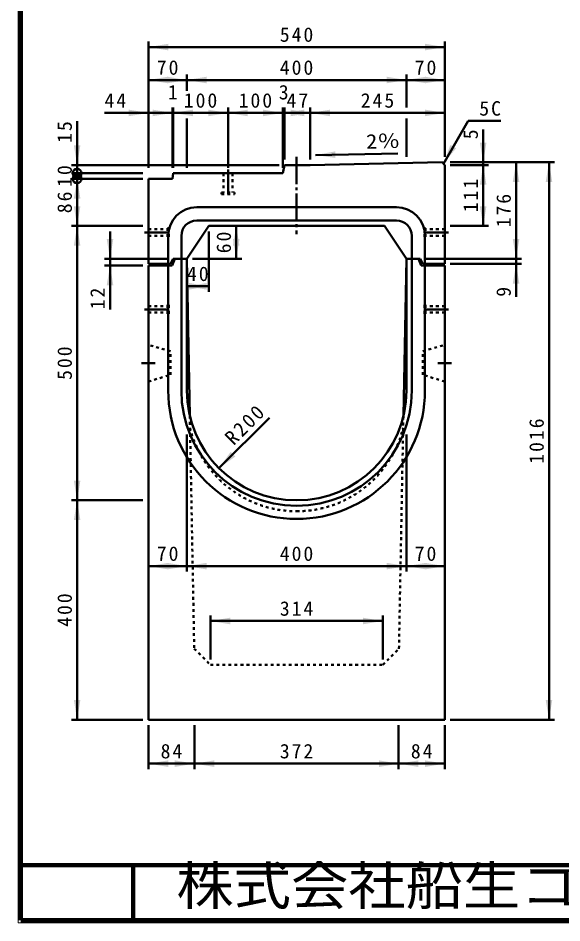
# Model space of a CAD drawing. Units: millimetres, scale not verified. Extents: x 100 to 4105, y 100 to 2870.
# Drawn here: x 100 to 1091, y 100 to 1749 of the extents above; entities that cross this region are included whole.
import ezdxf
from ezdxf.enums import TextEntityAlignment as Align

# ---------------------------------------------------------------- set-up
doc = ezdxf.new("R2010")
doc.units = ezdxf.units.MM
doc.header["$LTSCALE"] = 5
doc.linetypes.add('USER1', pattern=[13.4, 10, -1.2, 1, -1.2])
doc.linetypes.add('USER2', pattern=[2.2, 1, -1.2])
doc.layers.add('V-nasSTD', color=7, linetype='Continuous', lineweight=35)
doc.styles.add('ＭＳ ゴシック', font='')
doc.styles.get('ＭＳ ゴシック').set_extended_font_data('MS Gothic')

msp = doc.modelspace()

# ---------------------------------------------------------------- hatches: boundary and pattern name
at = {"layer": 'V-nasSTD'}
for points in [[(373.529, 1702.244), (337.529, 1696.244), (373.529, 1690.244)], [(841.529, 1690.244), (877.529, 1696.244), (841.529, 1702.244)], [(373.529, 1642.244), (337.529, 1636.244), (373.529, 1630.244)], [(371.529, 1630.244), (407.529, 1636.244), (371.529, 1642.244)], [(443.529, 1642.244), (407.529, 1636.244), (443.529, 1630.244)], [(771.529, 1630.244), (807.529, 1636.244), (771.529, 1642.244)], [(843.529, 1642.244), (807.529, 1636.244), (843.529, 1630.244)], [(841.529, 1630.244), (877.529, 1636.244), (841.529, 1642.244)], [(301.529, 1570.244), (337.529, 1576.244), (301.529, 1582.244)], [(345.529, 1570.244), (381.529, 1576.244), (345.529, 1582.244)], [(418.529, 1582.244), (382.529, 1576.244), (418.529, 1570.244)], [(446.529, 1570.244), (482.529, 1576.244), (446.529, 1582.244)], [(518.529, 1582.244), (482.529, 1576.244), (518.529, 1570.244)], [(546.529, 1570.244), (582.529, 1576.244), (546.529, 1582.244)], [(621.529, 1582.244), (585.529, 1576.244), (621.529, 1570.244)], [(596.529, 1570.244), (632.529, 1576.244), (596.529, 1582.244)], [(668.529, 1582.244), (632.529, 1576.244), (668.529, 1570.244)], [(841.529, 1570.244), (877.529, 1576.244), (841.529, 1582.244)], [(213.529, 1517.244), (207.529, 1481.244), (201.529, 1517.244)], [(887.833, 1517.921), (875.029, 1483.744), (898.225, 1511.921)], [(941.529, 1522.244), (947.529, 1486.244), (953.529, 1522.244)], [(678.011, 1506.208), (642.143, 1499.46), (678.261, 1494.211)], [(1013.529, 1450.244), (1007.529, 1486.244), (1001.529, 1450.244)], [(1073.529, 1450.244), (1067.529, 1486.244), (1061.529, 1450.244)], [(953.529, 1445.244), (947.529, 1481.244), (941.529, 1445.244)], [(213.529, 1420.244), (207.529, 1456.244), (201.529, 1420.244)], [(201.529, 1406.244), (207.529, 1370.244), (213.529, 1406.244)], [(941.529, 1406.244), (947.529, 1370.244), (953.529, 1406.244)], [(213.529, 1334.244), (207.529, 1370.244), (201.529, 1334.244)], [(503.529, 1334.244), (497.529, 1370.244), (491.529, 1334.244)], [(273.529, 1346.244), (267.529, 1310.244), (261.529, 1346.244)], [(491.529, 1346.244), (497.529, 1310.244), (503.529, 1346.244)], [(1001.529, 1346.244), (1007.529, 1310.244), (1013.529, 1346.244)], [(261.529, 1262.244), (267.529, 1298.244), (273.529, 1262.244)], [(1001.529, 1265.244), (1007.529, 1301.244), (1013.529, 1265.244)], [(443.529, 1266.244), (407.529, 1260.244), (443.529, 1254.244)], [(411.529, 1254.244), (447.529, 1260.244), (411.529, 1266.244)], [(487.321, 958.521), (466.108, 928.823), (495.806, 950.036)], [(201.529, 906.244), (207.529, 870.244), (213.529, 906.244)], [(213.529, 834.244), (207.529, 870.244), (201.529, 834.244)], [(373.529, 756.244), (337.529, 750.244), (373.529, 744.244)], [(371.529, 744.244), (407.529, 750.244), (371.529, 756.244)], [(443.529, 756.244), (407.529, 750.244), (443.529, 744.244)], [(771.529, 744.244), (807.529, 750.244), (771.529, 756.244)], [(843.529, 756.244), (807.529, 750.244), (843.529, 744.244)], [(841.529, 744.244), (877.529, 750.244), (841.529, 756.244)], [(486.529, 656.244), (450.529, 650.244), (486.529, 644.244)], [(728.529, 644.244), (764.529, 650.244), (728.529, 656.244)], [(201.529, 506.244), (207.529, 470.244), (213.529, 506.244)], [(1061.529, 506.244), (1067.529, 470.244), (1073.529, 506.244)], [(373.529, 396.244), (337.529, 390.244), (373.529, 384.244)], [(385.529, 384.244), (421.529, 390.244), (385.529, 396.244)], [(457.529, 396.244), (421.529, 390.244), (457.529, 384.244)], [(757.529, 384.244), (793.529, 390.244), (757.529, 396.244)], [(829.529, 396.244), (793.529, 390.244), (829.529, 384.244)], [(841.529, 384.244), (877.529, 390.244), (841.529, 396.244)]]:
    msp.add_hatch(color=256, dxfattribs=at).paths.add_polyline_path(points)

# ---------------------------------------------------------------- linework, layer by layer
at = {"layer": 'V-nasSTD', "lineweight": 100}
for p, q in [((105, 2865), (105, 105)), ((105, 205), (4100, 205)), ((310, 205), (310, 105)), ((105, 105), (4100, 105))]:
    msp.add_line(p, q, dxfattribs=at)
at = {"layer": 'V-nasSTD', "lineweight": 50}
for p, q in [((337.529, 1476.244), (337.529, 1706.244)), ((877.529, 1496.244), (877.529, 1706.244)), ((337.529, 1696.244), (877.529, 1696.244)), ((337.529, 1636.244), (407.529, 1636.244)), ((407.529, 1616.244), (407.529, 1646.244)), ((407.529, 1636.244), (807.529, 1636.244)), ((807.529, 1586.244), (807.529, 1646.244)), ((807.529, 1636.244), (877.529, 1636.244)), ((381.529, 1476.244), (381.529, 1586.244)), ((382.529, 1476.244), (382.529, 1586.244)), ((482.529, 1476.244), (482.529, 1586.244)), ((582.529, 1476.244), (582.529, 1586.244)), ((585.529, 1491.244), (585.529, 1586.244)), ((632.529, 1491.244), (632.529, 1586.244)), ((257.529, 1576.244), (337.529, 1576.244)), ((337.529, 1576.244), (381.529, 1576.244)), ((381.529, 1576.244), (382.529, 1576.244)), ((382.529, 1576.244), (482.529, 1576.244)), ((482.529, 1576.244), (582.529, 1576.244)), ((582.529, 1576.244), (585.529, 1576.244)), ((585.529, 1576.244), (632.529, 1576.244)), ((632.529, 1576.244), (877.529, 1576.244)), ((207.529, 1561.244), (207.529, 1481.244)), ((407.529, 1566.244), (407.529, 1476.244)), ((807.529, 1566.244), (807.529, 1496.244)), ((920.029, 1561.687), (875.029, 1483.744)), ((920.029, 1561.687), (980.029, 1561.687)), ((947.529, 1546.244), (947.529, 1486.244)), ((642.143, 1499.46), (792.111, 1502.584)), ((632.529, 1481.244), (872.529, 1486.244)), ((872.529, 1486.244), (877.529, 1481.244)), ((887.529, 1486.244), (1077.529, 1486.244)), ((947.529, 1481.244), (947.529, 1486.244)), ((1007.529, 1310.244), (1007.529, 1486.244)), ((1067.529, 470.244), (1067.529, 1486.244)), ((575.529, 1481.244), (197.529, 1481.244)), ((207.529, 1466.244), (207.529, 1481.244)), ((585.529, 1481.244), (582.529, 1466.244)), ((585.529, 1481.244), (632.529, 1481.244)), ((877.529, 1301.244), (877.529, 1481.244)), ((887.529, 1481.244), (957.529, 1481.244)), ((947.529, 1370.244), (947.529, 1481.244)), ((327.529, 1466.244), (197.529, 1466.244)), ((327.529, 1456.244), (197.529, 1456.244)), ((207.529, 1466.244), (207.529, 1456.244)), ((207.529, 1370.244), (207.529, 1456.244)), ((337.529, 1301.244), (337.529, 1456.244)), ((337.529, 1456.244), (381.529, 1456.244)), ((382.529, 1466.244), (381.529, 1456.244)), ((582.529, 1466.244), (382.529, 1466.244)), ((789.529, 1404.244), (425.529, 1404.244)), ((327.529, 1370.244), (197.529, 1370.244)), ((207.529, 870.244), (207.529, 1370.244)), ((447.529, 1370.244), (407.529, 1310.244)), ((789.529, 1380.244), (425.529, 1380.244)), ((447.529, 1370.244), (767.529, 1370.244)), ((497.529, 1310.244), (497.529, 1370.244)), ((767.529, 1370.244), (807.529, 1310.244)), ((887.529, 1370.244), (957.529, 1370.244)), ((267.529, 1360.244), (267.529, 1310.244)), ((447.529, 1360.244), (447.529, 1250.244)), ((373.529, 1352.244), (373.529, 1301.244)), ((397.529, 1352.244), (397.529, 1310.244)), ((817.529, 1310.244), (817.529, 1352.244)), ((841.529, 1301.244), (841.529, 1352.244)), ((372.529, 1310.244), (257.529, 1310.244)), ((267.529, 1298.244), (267.529, 1310.244)), ((377.529, 1301.244), (382.529, 1310.244)), ((385.529, 1310.244), (380.529, 1298.244)), ((382.529, 1310.244), (407.529, 1310.244)), ((407.529, 1310.244), (385.529, 1310.244)), ((397.529, 1070.244), (397.529, 1310.244)), ((407.529, 1310.244), (407.529, 1070.244)), ((407.529, 1310.244), (412.944, 1024.02)), ((417.529, 1310.244), (507.529, 1310.244)), ((802.114, 1024.02), (807.529, 1310.244)), ((832.529, 1310.244), (807.529, 1310.244)), ((807.529, 1310.244), (807.529, 1070.244)), ((807.529, 1310.244), (829.529, 1310.244)), ((817.529, 1310.244), (817.529, 1070.244)), ((829.529, 1310.244), (834.529, 1298.244)), ((837.529, 1301.244), (832.529, 1310.244)), ((842.529, 1310.244), (1017.529, 1310.244)), ((1007.529, 1301.244), (1007.529, 1310.244)), ((327.529, 1298.244), (257.529, 1298.244)), ((267.529, 1218.244), (267.529, 1298.244)), ((337.529, 1301.244), (377.529, 1301.244)), ((380.529, 1298.244), (337.529, 1298.244)), ((337.529, 470.244), (337.529, 1298.244)), ((373.529, 1070.244), (373.529, 1298.244)), ((834.529, 1298.244), (877.529, 1298.244)), ((877.529, 1301.244), (837.529, 1301.244)), ((841.529, 1298.244), (841.529, 1070.244)), ((877.529, 470.244), (877.529, 1298.244)), ((887.529, 1301.244), (1017.529, 1301.244)), ((1007.529, 1241.244), (1007.529, 1301.244)), ((407.529, 1260.244), (447.529, 1260.244)), ((466.108, 928.823), (558.032, 1020.747)), ((407.529, 740.244), (407.529, 990.244)), ((807.529, 740.244), (807.529, 990.244)), ((327.529, 870.244), (197.529, 870.244)), ((207.529, 470.244), (207.529, 870.244)), ((337.529, 750.244), (407.529, 750.244)), ((407.529, 750.244), (807.529, 750.244)), ((807.529, 750.244), (877.529, 750.244)), ((450.529, 660.244), (450.529, 580.244)), ((764.529, 660.244), (764.529, 580.244)), ((450.529, 650.244), (764.529, 650.244)), ((327.529, 470.244), (197.529, 470.244)), ((337.529, 470.244), (877.529, 470.244)), ((887.529, 470.244), (1077.529, 470.244)), ((337.529, 460.244), (337.529, 380.244)), ((421.529, 460.244), (421.529, 380.244)), ((793.529, 460.244), (793.529, 380.244)), ((877.529, 460.244), (877.529, 380.244)), ((337.529, 390.244), (421.529, 390.244)), ((421.529, 390.244), (793.529, 390.244)), ((793.529, 390.244), (877.529, 390.244))]:
    msp.add_line(p, q, dxfattribs=at)
at = {"layer": 'V-nasSTD', "linetype": 'USER1', "lineweight": 50}
for p, q in [((607.529, 1496.244), (607.529, 1355.244)), ((482.529, 1473.244), (482.529, 1428.244)), ((330.529, 1358.244), (374.529, 1358.244)), ((884.529, 1358.244), (840.529, 1358.244)), ((330.529, 1218.244), (374.529, 1218.244)), ((884.529, 1218.244), (840.529, 1218.244)), ((350.029, 1120.244), (325.029, 1120.244)), ((865.029, 1120.244), (890.029, 1120.244))]:
    msp.add_line(p, q, dxfattribs=at)
at = {"layer": 'V-nasSTD', "linetype": 'USER2', "lineweight": 50}
for p, q in [((474.529, 1466.244), (474.529, 1431.244)), ((490.529, 1466.244), (490.529, 1431.244)), ((470.529, 1431.244), (494.529, 1431.244)), ((470.529, 1431.244), (470.529, 1428.244)), ((470.529, 1428.244), (494.529, 1428.244)), ((494.529, 1431.244), (494.529, 1428.244)), ((337.529, 1364.244), (372.529, 1364.244)), ((372.529, 1366.244), (372.529, 1350.244)), ((372.529, 1366.244), (374.529, 1366.244)), ((374.529, 1366.244), (374.529, 1350.244)), ((842.529, 1366.244), (840.529, 1366.244)), ((840.529, 1366.244), (840.529, 1350.244)), ((842.529, 1366.244), (842.529, 1350.244)), ((877.529, 1364.244), (842.529, 1364.244)), ((337.529, 1352.244), (372.529, 1352.244)), ((372.529, 1350.244), (374.529, 1350.244)), ((842.529, 1350.244), (840.529, 1350.244)), ((877.529, 1352.244), (842.529, 1352.244)), ((337.529, 1224.244), (372.529, 1224.244)), ((372.529, 1226.244), (372.529, 1210.244)), ((372.529, 1226.244), (374.529, 1226.244)), ((374.529, 1226.244), (374.529, 1210.244)), ((842.529, 1226.244), (840.529, 1226.244)), ((840.529, 1226.244), (840.529, 1210.244)), ((842.529, 1226.244), (842.529, 1210.244)), ((877.529, 1224.244), (842.529, 1224.244)), ((337.529, 1212.244), (372.529, 1212.244)), ((372.529, 1210.244), (374.529, 1210.244)), ((842.529, 1210.244), (840.529, 1210.244)), ((877.529, 1212.244), (842.529, 1212.244)), ((337.529, 1153.744), (337.529, 1086.744)), ((377.529, 1141.744), (337.529, 1153.744)), ((377.529, 1098.744), (377.529, 1141.744)), ((837.529, 1141.744), (877.529, 1153.744)), ((837.529, 1098.744), (837.529, 1141.744)), ((877.529, 1153.744), (877.529, 1086.744)), ((337.529, 1086.744), (377.529, 1098.744)), ((877.529, 1086.744), (837.529, 1098.744)), ((412.944, 1024.02), (420.97, 599.804)), ((794.088, 599.804), (802.114, 1024.02)), ((420.97, 599.804), (450.529, 570.244)), ((764.529, 570.244), (794.088, 599.804)), ((450.529, 570.244), (764.529, 570.244))]:
    msp.add_line(p, q, dxfattribs=at)
at = {"layer": 'V-nasSTD', "lineweight": 13}
msp.add_lwpolyline([(100, 100), (100, 2870), (4105, 2870), (4105, 100)], close=True, dxfattribs=at)
at = {"layer": 'V-nasSTD', "lineweight": 50}
for centre in [(207.529, 1466.244), (207.529, 1456.244)]:
    msp.add_circle(centre, 8, dxfattribs=at)
for centre, radius, start, end in [((425.529, 1352.244), 52, 90, 180), ((789.529, 1352.244), 52, 0, 90), ((425.529, 1352.244), 28, 90, 180), ((789.529, 1352.244), 28, 0, 90), ((607.529, 1070.244), 234, 180, 270), ((607.529, 1070.244), 210, 180, 270), ((607.529, 1070.244), 200, 180, 270), ((607.529, 1070.244), 234, 270, 0), ((607.529, 1070.244), 210, 270, 0), ((607.529, 1070.244), 200, 270, 0)]:
    msp.add_arc(centre, radius, start, end, dxfattribs=at)
at = {"layer": 'V-nasSTD', "linetype": 'USER2', "lineweight": 50}
for start, end in [(193.86274, 270), (270, 346.13726)]:
    msp.add_arc((607.529, 1050.244), 200, start, end, dxfattribs=at)

# ---------------------------------------------------------------- texts
at = {"layer": 'V-nasSTD', "style": 'ＭＳ ゴシック'}
for s, p in [('1', (373.029, 1627.244)), ('3', (575.029, 1627.244))]:
    msp.add_text(s, height=26.39, dxfattribs=at).set_placement(p, align=Align.TOP_LEFT)
at = {"layer": 'V-nasSTD', "style": 'ＭＳ ゴシック', "width": 1.15}
msp.add_text('2％', height=26.39, rotation=1.193, dxfattribs=at).set_placement((733.773, 1537.377), align=Align.TOP_LEFT)
at = {"layer": 'V-nasSTD', "style": 'ＭＳ ゴシック'}
for s, p in [('5', (911.529, 1528.244)), ('9', (971.529, 1241.244))]:
    msp.add_text(s, height=26.39, rotation=90, dxfattribs=at).set_placement(p, align=Align.TOP_LEFT)
at = {"layer": 'V-nasSTD', "style": 'ＭＳ ゴシック', "width": 1.1}
msp.add_text('株式会社船生コンクリート工業', height=69.65, dxfattribs=at).set_placement((388.279, 202.55), align=Align.TOP_LEFT)
at = {"layer": 'V-nasSTD', "char_height": 26.39, "attachment_point": 1, "style": 'ＭＳ ゴシック'}
for s, insert in [('\\T1.2;540', (576.929, 1732.244)), ('\\T1.2;70', (352.729, 1672.244)), ('\\T1.2;400', (576.929, 1672.244)), ('\\T1.2;70', (822.729, 1672.244)), ('\\T1.2;44', (257.529, 1612.244)), ('\\T1.2;100', (401.929, 1612.244)), ('\\T1.2;100', (501.929, 1612.244)), ('\\T1.2;47', (589.229, 1612.244)), ('\\T1.2;245', (724.429, 1612.244)), ('\\T1.2;5C', (940.429, 1597.687)), ('\\T1.2;40', (407.729, 1296.244)), ('\\T1.2;70', (352.729, 786.244)), ('\\T1.2;400', (576.929, 786.244)), ('\\T1.2;70', (822.729, 786.244)), ('\\T1.2;314', (576.929, 686.244)), ('\\T1.2;84', (359.729, 426.244)), ('\\T1.2;372', (576.929, 426.244)), ('\\T1.2;84', (815.729, 426.244))]:
    msp.add_mtext(s, dxfattribs=dict(at, insert=insert))
for s, insert, rotation in [('\\T1.2;15', (171.529, 1521.644), 90), ('\\T1.2;10', (171.529, 1441.444), 90), ('\\T1.2;111', (911.529, 1395.144), 90), ('\\T1.2;86', (171.529, 1393.444), 90), ('\\T1.2;176', (971.529, 1367.644), 90), ('\\T1.2;60', (461.529, 1320.444), 90), ('\\T1.2;12', (231.529, 1218.244), 90), ('\\T1.2;500', (171.529, 1089.644), 90), ('\\T1.2;R200', (474.027, 987.654), 45), ('\\T1.2;1016', (1031.529, 936.844), 90), ('\\T1.2;400', (171.529, 639.644), 90)]:
    msp.add_mtext(s, dxfattribs=dict(at, insert=insert, rotation=rotation))

doc.saveas('drawing.dxf')
